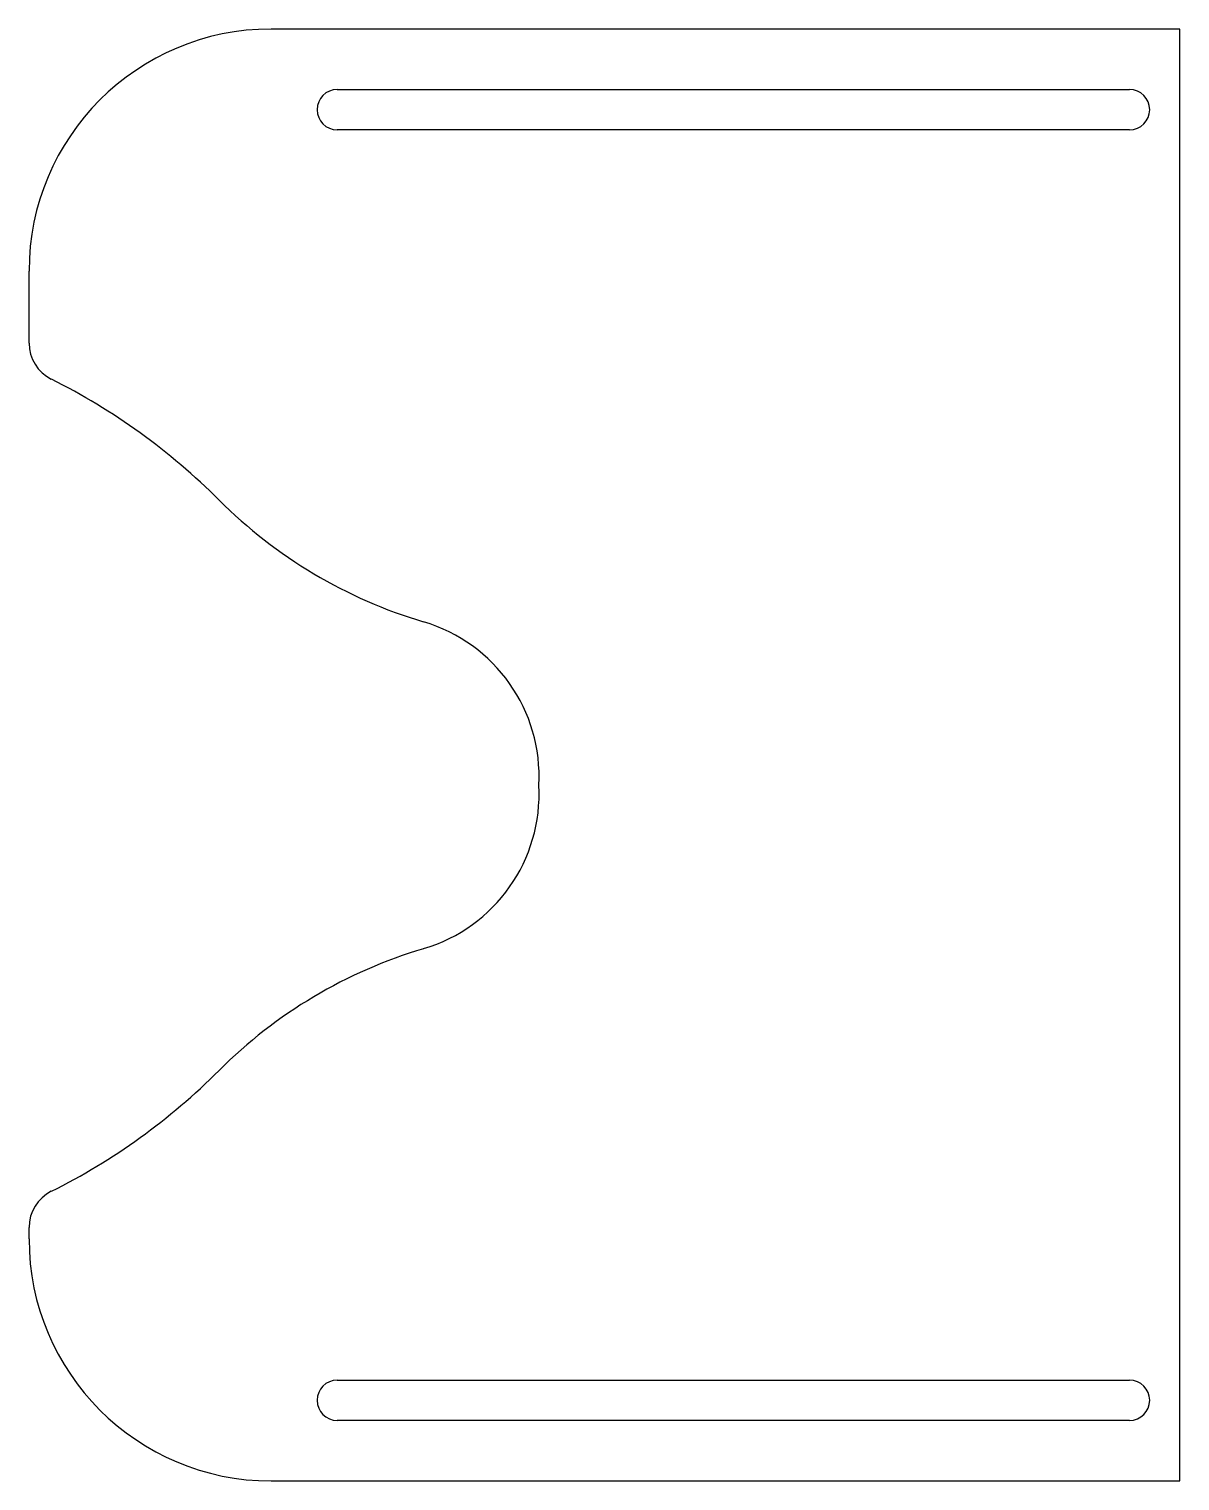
# Model space of a CAD drawing. Header units: millimetres. Extents: x 6 to 187, y 106 to 334.
import ezdxf

# ---------------------------------------------------------------- set-up
doc = ezdxf.new("R2010")
doc.units = ezdxf.units.MM
doc.header["$LTSCALE"] = 23.1
doc.layers.get('0').update_dxf_attribs({"linetype": 'CONTINUOUS'})

msp = doc.modelspace()

# ---------------------------------------------------------------- linework, layer by layer
at = {"color": 7, "linetype": 'CONTINUOUS'}
for p, q in [((186.72, 334.15), (43.63, 334.15)), ((186.72, 105.55), (186.72, 334.15)), ((54.05, 324.62), (178.79, 324.62)), ((178.79, 318.27), (54.05, 318.27)), ((5.53, 284.7), (5.53, 296.05)), ((5.53, 143.65), (5.53, 145.47)), ((54.05, 121.42), (178.79, 121.42)), ((178.79, 115.07), (54.05, 115.07)), ((43.63, 105.55), (186.72, 105.55))]:
    msp.add_line(p, q, dxfattribs=at)
for centre, radius, start, end in [((43.63, 296.05), 38.1, 90, 180), ((54.05, 321.45), 3.17, 90, 270), ((178.79, 321.45), 3.17, 270, 90), ((11.88, 284.7), 6.35, 180, 243.4349), ((-36.39, 188.14), 101.6, 45, 63.4349), ((89.33, 313.87), 76.2, 225, 253.4768), ((60.43, 216.46), 25.4, 356.8891, 73.4768), ((60.43, 213.71), 25.4, 286.5232, 3.1109), ((89.33, 116.3), 76.2, 106.5232, 135), ((-36.39, 242.03), 101.6, 296.5651, 315), ((11.88, 145.47), 6.35, 116.5651, 180), ((43.63, 143.65), 38.1, 180, 270), ((54.05, 118.25), 3.17, 90, 270), ((178.79, 118.25), 3.17, 270, 90)]:
    msp.add_arc(centre, radius, start, end, dxfattribs=at)

doc.saveas('drawing.dxf')
